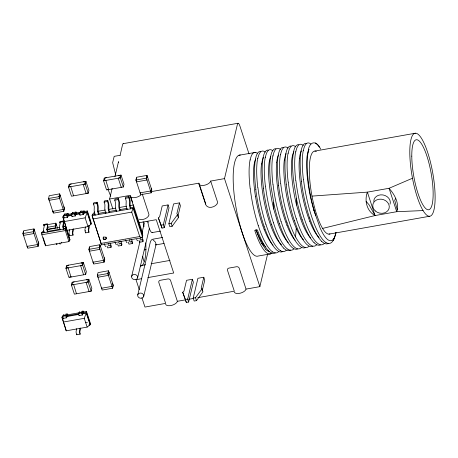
<?xml version="1.0" encoding="UTF-8"?>
<svg xmlns="http://www.w3.org/2000/svg" width="458" height="458" viewBox="0 0 458 458"><rect width="100%" height="100%" fill="white"/><g stroke="black" fill="none" stroke-linecap="round" stroke-linejoin="round"><path stroke-width="0.69" d="M423.055 210.571L396.731 211.705L375.05 215.558C366.761 211.115 364.23 200.558 367.385 192.137L389.065 188.284L412.475 178.242M62.952 226.887L65.74 226.389L69.948 239.797L68.935 241.595L45.451 245.769L45.497 244.807L43.155 237.65M83.9 211.579L87.352 210.966L87.146 212.621L85.125 217.842L87.999 226.624L67.063 230.345L62.861 216.937L63.874 215.14M83.024 312.064L86.482 311.451L86.27 313.106L84.249 318.327L87.129 327.109L66.192 330.831L61.985 317.417L62.151 316.73L63.004 319.329M284.355 159.773A46.561 10.757 78.6 0 0 285.534 189.228A46.561 11.69 78.3 0 0 294.116 223.075L296.263 228.302L295.536 236.82A51.388 13.729 79 0 0 303.093 246.513A51.388 13.98 80.1 0 0 308.984 246.295M143.68 296.475A3.074 2.588 13.4 0 0 139.885 293.086A3.074 2.588 13.4 0 0 138.602 297.379A3.074 2.588 13.4 0 0 143.68 296.475L156.098 244.366L155.331 242.024L153.087 239.9M85.325 230.569L85.365 230.924M397.258 209.833C398.786 201.766 394.172 194.118 389.065 188.284L396.72 211.699L397.258 209.833L394.722 200.272L395.723 198.32M308.12 152.033C308.721 141.568 316.197 139.272 320.652 149.09M336.035 232.366L335.8 233.523A49.075 12.16 79.9 0 1 326.159 238.171A47.329 11.725 79.9 0 1 319.993 227.655L314.171 211.018L311.927 202.161A47.248 11.708 79.9 0 1 308.371 181.946A49.052 12.154 79.9 0 1 308.12 152.033M335.834 232.75L334.695 237.192L333.086 240.65A51.388 13.98 80.1 0 1 325.89 242.459M22.9 233.557L23.564 230.775L34.012 228.914L38.816 243.582L38.151 246.364L27.698 248.225L22.9 233.557L33.348 231.696L34.012 228.914M23.381 232.624L23.639 231.542M34.613 230.752L34.539 231.061L34.092 229.681L33.577 231.845L33.949 233.534L23.501 235.389L23.123 233.706M38.214 241.75L38.592 243.433L38.077 245.597L37.625 244.223L37.55 244.532L27.102 246.387L27.177 246.078L27.623 247.452M48.565 198.503L49.229 195.721L59.677 193.866L64.481 208.527L63.817 211.31L53.363 213.17L48.565 198.503L59.013 196.648L59.677 193.866M45.451 245.769L41.85 234.759L41.667 233.099L41.827 232.406L43.813 230.878M44.174 232.653L43.859 231.674A2.198 0.544 79.9 0 1 43.579 229.097L44.14 226.704L43.848 224.472L47.197 223.876L47.615 225.159A1.534 0.378 79.9 0 1 47.844 227.248L47.3 229.584L47.523 232.057L47.208 231.078A2.198 0.544 79.9 0 1 46.934 228.502L47.489 226.109L47.197 223.876M52.836 211.029L52.767 211.338L63.215 209.478L63.29 209.169L63.736 210.543L64.252 208.379L63.88 206.695M60.279 195.698L60.204 196.007L59.752 194.633L59.237 196.797L59.614 198.48L49.166 200.335L48.937 199.11M46.762 229.389L55.824 227.781L55.223 225.949L55.887 223.166L47.523 224.649M55.824 227.781L55.447 226.097L55.962 223.933L56.408 225.307L56.483 224.998M47.689 231.364L60.25 229.132L60.09 229.824L59.769 228.845A2.198 0.544 79.9 0 1 59.494 226.269L60.05 223.876L59.758 221.643L63.107 221.048L63.53 222.33A1.534 0.378 79.9 0 1 63.754 224.42L63.21 226.756L63.439 229.229L63.118 228.25A2.198 0.544 79.9 0 1 62.843 225.674L63.399 223.281L63.107 221.048M68.482 187.07L69.147 184.288L85.927 181.305L88.915 190.442L88.251 193.224L71.471 196.207L68.482 187.07L85.262 184.087L85.927 181.305M64.263 217.682A1.534 0.378 79.9 0 1 63.651 217.206L63.399 215.231L66.748 214.636L67.206 216.004M71.242 183.916L69.593 184.505L69.078 186.669L70.652 186.389L73.572 195.829L73.641 195.52M64.172 215.466L64.463 214.252A2.198 0.544 79.9 0 1 64.796 214.109M67.257 215.964L67.813 213.657A2.198 0.544 79.9 0 1 68.568 214.241L68.723 215.895L68.196 214.773L67.612 217.086A1.534 0.378 79.9 0 1 67 216.611L66.748 214.636M61.458 242.917L61.618 242.225M72.215 216.268A1.534 0.378 79.9 0 1 71.608 215.792L71.351 213.817L71.757 215.065M72.124 214.052L72.421 212.838A2.198 0.544 79.9 0 1 72.833 212.775M75.204 214.584L75.77 212.243A2.198 0.544 79.9 0 1 76.52 212.827L76.681 214.481L76.148 213.359L75.564 215.672A1.534 0.378 79.9 0 1 74.957 215.197L74.7 213.222L68.706 214.281M73.223 228.714A2.198 0.544 79.9 0 1 73.314 230.466L72.759 232.859L73.051 235.091L69.696 235.687L69.862 234.994M83.825 181.677L83.757 181.986L85.325 181.712L84.81 183.87L83.167 184.459L86.156 193.597M65.923 268.285L66.587 265.503L83.367 262.52L86.356 271.651L85.692 274.434L68.912 277.416L65.923 268.285L82.703 265.302L83.367 262.52M80.173 214.854A1.534 0.378 79.9 0 1 79.56 214.378L79.308 212.409M80.081 212.638L80.373 211.424A2.198 0.544 79.9 0 1 80.871 211.476M68.683 265.13L67.04 265.714L66.525 267.878L68.093 267.598L71.013 277.044L71.087 276.735M83.156 213.17L83.722 210.829A2.198 0.544 79.9 0 1 84.478 211.413L84.633 213.067L84.106 211.945L83.522 214.258A1.534 0.378 79.9 0 1 82.909 213.783L82.658 211.814L76.303 212.93M63.387 318.161A1.534 0.378 79.9 0 1 62.775 317.686L62.523 315.717L65.872 315.121L66.336 316.484M63.296 315.946L63.593 314.738A2.198 0.544 79.9 0 1 64.177 314.932M71.402 285.013L72.061 282.231L88.841 279.248L91.835 288.385L91.171 291.168L74.391 294.15L71.402 285.013L88.182 282.031L88.841 279.248M66.376 316.478L66.942 314.142A2.198 0.544 79.9 0 1 67.692 314.72L67.847 316.381L67.32 315.253L66.736 317.566A1.534 0.378 79.9 0 1 66.124 317.096L65.872 315.121M89.081 225.605A2.198 0.544 79.9 0 1 89.224 227.637L88.669 230.031L88.961 232.263L85.612 232.859L85.772 232.166M74.162 281.859L72.513 282.449L71.998 284.613L73.572 284.332L76.486 293.778L76.56 293.469M95.167 215.123L94.669 213.6A3.366 0.836 79.9 0 1 94.171 210.342L94.285 207.056A1.156 0.286 79.9 0 0 94.113 205.94L93.472 203.982L93.747 202.825L97.096 202.23L97.709 204.091A3.355 0.83 79.9 0 1 98.293 207.898L98.184 210.817A1.168 0.286 79.9 0 0 98.384 212.146L98.791 213.376L98.516 214.527L98.018 213.004A3.366 0.836 79.9 0 1 97.52 209.747L97.634 206.461A1.156 0.286 79.9 0 0 97.462 205.344L96.821 203.386L97.096 202.23M94.743 211.882L92.384 214.516L92.11 215.666L101.55 244.887L141.453 237.794L142.484 236.918L142.759 235.767L142.049 231.473L133.387 205.018L129.877 205.642M81.272 262.892L81.198 263.201L82.766 262.921L82.251 265.085L80.608 265.674L83.596 274.806L83.671 274.497M87.999 226.624L90.976 224.334L91.142 223.641L90.959 221.975L87.352 210.966M103.577 180.836L104.241 178.053L121.021 175.071L124.009 184.202L123.345 186.984L106.565 189.967L103.577 180.836L120.357 177.853L121.021 175.071M88.846 249.375L89.51 246.593L99.959 244.738L104.762 259.405L104.098 262.188L93.65 264.043L88.846 249.375L99.3 247.52L99.959 244.738M89.327 248.442L89.585 247.36M106.336 177.681L104.693 178.265L104.178 180.429L105.746 180.154L108.666 189.595L108.741 189.286M98.35 214.562L98.625 213.405L105.243 212.226M106.073 212.083L105.798 213.233L105.306 211.705A3.366 0.836 79.9 0 1 104.808 208.453L104.922 205.167A1.156 0.286 79.9 0 0 104.75 204.05L104.109 202.087L104.384 200.936L107.733 200.341L108.34 202.201A3.355 0.83 79.9 0 1 108.924 206.003L108.821 208.928A1.168 0.286 79.9 0 0 109.021 210.256L109.422 211.487L109.147 212.638L108.655 211.109A3.366 0.836 79.9 0 1 108.157 207.858L108.271 204.571A1.156 0.286 79.9 0 0 108.099 203.455L107.458 201.491L107.733 200.341M79.297 315.333A1.534 0.378 79.9 0 1 78.684 314.864L78.433 312.888M86.745 279.62L86.671 279.93L88.245 279.655L87.73 281.819L86.081 282.403L89.075 291.54L90.197 291.042M79.205 313.117L79.503 311.909A2.198 0.544 79.9 0 1 79.915 311.841M82.285 313.65L82.852 311.314A2.198 0.544 79.9 0 1 83.602 311.898L83.757 313.553L83.23 312.425L82.646 314.738A1.534 0.378 79.9 0 1 82.039 314.268L81.782 312.293L67.83 314.766M105.632 213.262L105.907 212.111M80.35 328.065A2.198 0.544 79.9 0 1 80.396 329.531L79.841 331.93L80.133 334.163L76.778 334.758L76.944 334.065M112.886 209.037L109.611 199.03L112.164 188.312M114.929 176.702L118.519 161.64L118.513 162.367M100.56 246.57L100.485 246.879L100.039 245.505L99.523 247.669L99.896 249.352L89.447 251.207L89.218 249.982M118.925 175.443L118.851 175.752L120.425 175.471L119.904 177.635L118.261 178.225L121.25 187.356L121.324 187.047M116.435 211.344L115.937 209.816A3.366 0.836 79.9 0 1 115.445 206.564L115.553 203.278A1.156 0.286 79.9 0 0 115.382 202.161L114.746 200.198L115.021 199.047L118.37 198.451L118.977 200.312A3.355 0.83 79.9 0 1 119.561 204.113L119.452 207.039A1.168 0.286 79.9 0 0 119.658 208.361L120.059 209.598L119.784 210.749L119.286 209.22A3.366 0.836 79.9 0 1 118.794 205.968L118.903 202.682A1.156 0.286 79.9 0 0 118.731 201.566L118.095 199.602L118.37 198.451M97.365 275.401L98.029 272.619L108.477 270.764L113.281 285.431L112.616 288.214L102.168 290.069L97.365 275.401L107.819 273.546L108.477 270.764M97.846 274.468L97.588 275.55L97.966 277.239L108.414 275.378L108.042 273.695L108.557 271.531L109.004 272.905L109.078 272.596M104.161 257.568L104.538 259.257L104.023 261.421L103.571 260.041L103.497 260.35L93.048 262.211L93.123 261.902L93.569 263.276M86.482 311.451L90.083 322.461L90.272 324.121L90.106 324.814L87.129 327.109M107.086 246.112L107.682 247.921L111.031 247.326L111.305 246.175L110.693 244.314A3.355 0.83 79.9 0 0 109.989 242.912M127.072 209.455L126.574 207.926A3.366 0.836 79.9 0 1 126.076 204.669L126.19 201.388A1.156 0.286 79.9 0 0 126.019 200.272L125.377 198.308L125.652 197.158L129.001 196.562L129.614 198.417A3.355 0.83 79.9 0 1 130.192 202.224L130.089 205.144A1.168 0.286 79.9 0 0 130.29 206.472L130.696 207.703L130.421 208.859L129.923 207.331A3.366 0.836 79.9 0 1 129.425 204.073L129.54 200.793A1.156 0.286 79.9 0 0 129.368 199.677L128.727 197.713L129.001 196.562M135.923 180.028L136.587 177.246L147.035 175.391L151.833 190.053L151.174 192.835L140.721 194.696L135.923 180.028L146.371 178.168L147.035 175.391M136.661 178.013L136.146 180.177L136.524 181.86L146.972 180.005L146.594 178.322L147.11 176.158L147.562 177.532L147.636 177.223M117.603 243.914A1.156 0.286 79.9 0 1 117.672 244.08L118.313 246.032L121.662 245.436L121.937 244.286L121.33 242.425A3.355 0.83 79.9 0 0 120.723 241.137M112.679 283.599L113.057 285.282L112.542 287.447L112.09 286.073L112.015 286.382L101.567 288.237L101.642 287.927L101.939 288.843M128.24 242.024A1.156 0.286 79.9 0 1 128.309 242.19L128.95 244.143L132.299 243.547L132.574 242.397L131.967 240.536A3.355 0.83 79.9 0 0 131.36 239.248M151.237 188.221L151.609 189.904L151.094 192.068L150.648 190.694L150.573 191.003L140.119 192.858L140.194 192.549L140.646 193.929M131.681 276.226L139.948 241.532M141.928 233.208L144.407 222.8M138.94 240.301L139.587 242.253L142.936 241.658L143.211 240.507L142.598 238.647A3.355 0.83 79.9 0 0 141.705 237.118M137.595 277.886A3.074 2.588 13.4 0 0 133.799 274.497A3.074 2.588 13.4 0 0 132.517 278.79A3.074 2.588 13.4 0 0 137.595 277.886L149.348 228.559M137.766 294.82L150.493 241.389L151.592 239.774L152.915 239.196L162.533 237.484M164.296 227.672L163.34 224.746L168.063 204.909L162.201 205.951L159.619 216.789L158.388 217.928L161.995 228.084L164.296 227.672L169.025 207.835L168.063 204.909M179.456 202.883L176.868 213.726L177.647 214.504L178.603 217.436L172.128 226.281L169.821 226.693L168.865 223.762L173.593 203.924L179.456 202.883L180.412 205.808L177.99 215.976M188.633 302.034L187.677 299.108L192.4 279.271L186.543 280.313L183.956 291.151L182.725 292.29L186.332 302.446L188.633 302.034L193.362 282.197L192.4 279.271M203.793 277.245L201.211 288.088L201.984 288.866L202.946 291.798L196.465 300.643L194.163 301.055L193.202 298.124L197.93 278.287L203.793 277.245L204.749 280.176L202.167 291.013M234.319 291.981A6.143 2.948 -18.1 0 0 240.181 293.206A6.143 2.948 -18.1 0 0 246.038 289.101L259.858 286.645L224.5 178.614L237.467 124.175A6.143 1.523 79.9 0 1 239.918 126.064L249.026 153.905M259.858 286.645L267.575 254.253M57.073 244.377L57.038 244.492A2.198 0.544 79.9 0 1 56.282 243.908L56.214 243.713M60.422 243.782L60.387 243.896A2.198 0.544 79.9 0 1 59.632 243.312L59.563 243.118M68.935 241.595L65.334 230.586L66.112 228.09L65.74 226.389M141.453 237.794L139.73 236.54L131.732 212.1L133.415 207.222L133.387 205.018M156.098 244.366L155.623 244.938L164.021 243.45M333.086 240.65L334.094 238.687L333.779 239.242M168.865 223.762L171.166 223.355L177.647 214.504M193.202 298.124L195.509 297.717L201.984 288.866M148.306 216.353C146.228 218.97 142.421 220.218 139.221 219.21M216.972 204.148C214.573 207.342 207.909 209.197 205.797 204.846L198.961 183.95M105.878 246.404L105.815 246.456A3.366 0.836 79.9 0 1 104.836 245.207L104.338 243.696M116.515 244.515L116.452 244.566A3.366 0.836 79.9 0 1 115.473 243.318L114.975 241.807M127.147 242.626L127.084 242.671A3.366 0.836 79.9 0 1 126.11 241.429L125.612 239.918M137.784 240.736L137.721 240.782A3.366 0.836 79.9 0 1 136.742 239.54L136.661 239.305M120.208 155.314L114.185 156.344L112.657 162.682L115.656 174.687M120.122 155.262L122.578 144.591A6.143 1.523 79.9 0 1 123.614 143.806M322.569 228.428L375.05 215.558L367.39 192.131L311.99 196.104M123.185 143.663L238.08 123.242M314.881 151.077L415.366 133.221M86.23 193.287L87.799 193.007M107.166 189.566L108.214 189.377M109.611 199.03L130.29 195.354A6.149 2.948 -18.1 0 0 133.891 197.701A6.149 2.948 -18.1 0 0 140.846 195.028M151.157 191.65L198.961 183.154A6.143 2.948 -18.1 0 0 204.05 185.341A6.143 2.948 -18.1 0 0 210.68 181.07L224.5 178.614M93.472 203.982L96.821 203.386M104.109 202.087L107.458 201.491M114.746 200.198L118.095 199.602M125.377 198.308L128.727 197.713M64.641 214.058L67.99 213.462M72.599 212.644L75.948 212.048M80.551 211.23L82.228 210.932M63.233 215.924L66.582 215.329M71.185 214.51L74.534 213.915M79.142 213.096L82.492 212.501M68.889 215.203L71.517 214.733M76.841 213.789L79.635 213.296M84.518 212.426L87.312 211.928L91.142 223.641M64.114 216.714L62.861 216.937L65.631 225.393M67.36 216.136L72.003 215.312M75.335 214.722L80.167 213.863M83.293 213.308L87.146 212.621L90.976 224.334M97.554 211.384L105.283 210.01M108.798 209.386L115.822 208.138M119.338 207.514L126.362 206.266M64.109 217.911L67.458 217.315M72.066 216.497L75.415 215.901M80.018 215.083L83.367 214.487M92.384 214.516L95.27 214.001M109.256 211.516L116.71 210.193M120.059 209.598L127.347 208.298M130.696 207.703L133.415 207.222L142.759 235.767M43.682 225.164L47.031 224.569M59.592 222.336L62.941 221.741M64.189 221.563L85.125 217.842M92.957 218.993L131.732 212.1M47.558 227.311L55.223 225.949M63.954 226.252L65.626 225.954M46.899 229.739L59.46 227.506M41.827 232.406L44.34 231.96M63.599 228.536L66.112 228.09L69.948 239.797M41.667 233.099L65.946 228.782L69.782 240.49M41.85 234.759L65.334 230.586M138.797 222.788L156.247 219.691L173.696 273.008L147.877 277.6M158.388 217.928L161.033 225.153L163.34 224.746M152.09 232.595L160.46 231.107M100.955 243.433L139.73 236.54M144.144 249.936L146.096 249.587M69.513 277.016L70.561 276.827M140.703 265.617L145.592 264.747M151.174 263.756L170.015 260.407M329.044 234.124L429.535 216.268A42.136 10.442 79.9 0 0 427.99 153.407A42.136 10.442 79.9 0 0 409.83 154.564A42.136 10.442 79.9 0 0 429.535 216.268M270.735 253.812L258.175 256.045A51.359 12.727 79.9 0 1 236.03 207.606A51.359 12.727 79.9 0 1 240.358 155.027M141.596 278.716L136.015 279.706L139.289 289.714M65.442 314.24L67.12 313.942M81.352 311.411L83.03 311.114M62.357 316.409L65.706 315.814M78.266 313.581L81.616 312.986M68.013 315.688L78.478 313.827M83.923 312.86L86.436 312.413L90.272 324.121M63.244 317.194L61.985 317.417L65.66 328.644M66.507 316.615L79.016 314.394M82.417 313.787L86.27 313.106L90.106 324.814L88.846 325.037M63.238 318.396L66.587 317.8M79.148 315.568L82.497 314.972M182.725 292.29L185.376 299.515L187.677 299.108M165.647 304.186A6.149 2.948 -18.1 0 0 171.515 305.412A6.149 2.948 -18.1 0 0 177.372 301.301L185.811 299.801M188.622 299.303L193.539 298.427M197.759 297.677L234.319 291.185L227.477 270.289A2.193 1.849 13.4 0 1 228.971 268.085L236.505 266.745A2.193 1.849 13.4 0 1 239.202 268.205L246.038 289.101M63.319 322.048L84.249 318.327M85.686 322.718L87.364 322.421M239.042 155.233L255.404 152.399M147.001 221.311L148.18 222.193M255.97 229.773L259.234 238.544L261.501 243.255L265.846 246.879M315.333 142.948L317.405 144.608L319.369 147.115M177.83 216.651L178.603 217.436M366.097 201.365L369.085 204.823L375.056 215.552M265.594 249.215L261.501 243.255M83.11 213.165L82.658 211.814M75.164 214.59L74.7 213.222M82.234 313.65L81.782 312.293M108.105 189.629L110.733 196.242M140.011 238.71L140.091 238.944A3.366 0.836 79.9 0 0 141.07 240.187L141.957 239.276A1.156 0.286 79.9 0 1 142.295 239.706L142.936 241.658M129.379 240.605L129.459 240.834A3.366 0.836 79.9 0 0 130.433 242.082L131.32 241.166A1.156 0.286 79.9 0 1 131.658 241.595L132.299 243.547M118.742 242.494L118.822 242.723A3.366 0.836 79.9 0 0 119.801 243.971L120.689 243.055A1.156 0.286 79.9 0 1 121.021 243.484L121.662 245.436M108.105 244.383L108.191 244.618A3.366 0.836 79.9 0 0 109.164 245.86L110.052 244.95A1.156 0.286 79.9 0 1 110.389 245.374L111.031 247.326M210.68 181.07L217.521 201.967A2.193 1.849 13.4 0 1 216.995 203.736M199.178 183.824L205.797 204.05M171.166 223.355L172.128 226.281M195.509 297.717L196.465 300.643M146.371 178.168L151.174 192.835M161.033 225.153L161.995 228.084M185.376 299.515L186.332 302.446M142.238 193.946L148.856 214.167A2.193 1.849 13.4 0 1 148.329 215.941M177.372 301.301L170.536 280.405A2.193 1.849 13.4 0 0 167.84 278.951L160.306 280.29A2.193 1.849 13.4 0 0 158.811 282.489L165.647 303.385L144.963 307.06L141.906 297.723M130.513 196.03L132.499 202.098M130.295 196.156L133.381 205.59M142.484 236.918L133.141 208.373L92.11 215.666L101.55 244.887M120.357 177.853L123.345 186.984M85.262 184.087L88.251 193.224M99.3 247.52L104.098 262.188M107.819 273.546L112.616 288.214M88.961 232.263L88.537 230.987A1.534 0.378 79.9 0 1 88.314 228.897L88.737 225.611M85.612 232.859L85.188 231.582A1.534 0.378 79.9 0 1 84.965 229.492L85.509 226.973M73.051 235.091L72.627 233.809A1.534 0.378 79.9 0 1 72.404 231.725L72.948 229.2M82.703 265.302L85.692 274.434M88.182 282.031L91.171 291.168M59.013 196.648L63.817 211.31M69.696 235.687L69.278 234.404A1.534 0.378 79.9 0 1 69.055 232.321L69.593 229.693M52.991 211.487L53.288 212.403M55.887 223.166L57.542 228.233M80.133 334.163L79.709 332.88A1.534 0.378 79.9 0 1 79.486 330.79L80.024 328.168M43.848 224.472L44.266 225.754M76.778 334.758L76.36 333.476A1.534 0.378 79.9 0 1 76.137 331.386L76.663 328.655M33.348 231.696L38.151 246.364M313.736 209.232L315.745 215.827M293.899 151.787A46.561 10.282 79.7 0 0 292.147 157.151A46.567 10.763 78.6 0 0 292.714 185.015A46.561 11.69 78.3 0 0 296.555 205.052L300.614 218.724A46.561 12.521 78.9 0 0 310.53 237.965M270.798 156.39A46.561 10.282 79.7 0 0 269.356 161.187A46.561 10.763 78.6 0 0 269.911 189.045A46.561 11.69 78.3 0 0 273.752 209.083L277.811 222.76A46.561 12.515 78.9 0 0 288.202 242.511M65.82 329.13L66.192 330.831M296.555 205.052L296.481 198.285L293.893 182.914A51.388 11.96 78.7 0 1 293.498 152.354M273.752 209.083L273.684 202.339L271.09 186.967A51.388 11.954 78.7 0 1 270.701 156.407M60.175 222.926A1.534 0.378 79.9 0 1 60.233 223.098M373.785 201.48A8.341 7.019 13.4 0 1 382.997 194.953A8.341 7.019 13.4 0 1 390.084 204.171M329.972 233.895A42.136 10.442 79.9 0 1 311.325 192.326A42.136 10.442 79.9 0 1 316.375 151.375M143.142 221.718A40.602 10.059 79.9 0 1 144.012 226.596M145.776 242.826A40.602 10.059 79.9 0 1 140.474 266.069M257.785 158.703A51.388 11.479 79.7 0 1 265.239 152.125M255.478 159.035A51.388 11.479 79.7 0 1 260.608 151.455M255.896 189.669A51.388 11.954 78.7 0 1 255.501 159.109M257.774 187.414A51.388 12.154 78.6 0 1 257.711 158.485M250.16 159.979A51.388 11.479 79.7 0 1 257.161 153.161M250.177 188.765A51.388 12.148 78.6 0 1 250.108 159.836M303.379 150.596A51.388 11.479 79.7 0 1 310.839 144.024M301.078 150.928A51.388 11.479 79.7 0 1 306.202 143.348M301.484 181.563A51.388 11.96 78.7 0 1 301.095 150.991M303.373 179.313A51.388 12.148 78.6 0 1 303.305 150.379M295.776 151.947A51.388 11.479 79.7 0 1 303.242 145.375M293.475 152.279A51.388 11.479 79.7 0 1 298.605 144.699M295.776 180.664A51.388 12.148 78.6 0 1 295.708 151.73M288.179 153.298A51.388 11.479 79.7 0 1 295.639 146.726M285.878 153.63A51.388 11.479 79.7 0 1 291.002 146.05M286.29 184.265A51.388 11.96 78.7 0 1 285.901 153.705M288.174 182.015A51.388 12.148 78.6 0 1 288.105 153.081M280.582 154.644A51.388 11.479 79.7 0 1 288.042 148.077M278.275 154.981A51.388 11.479 79.7 0 1 283.405 147.402M278.687 185.616A51.388 11.96 78.7 0 1 278.298 155.05M280.577 183.366A51.388 12.148 78.6 0 1 280.508 154.432M272.979 155.995A51.388 11.479 79.7 0 1 280.439 149.428M270.678 156.327A51.388 11.479 79.7 0 1 275.808 148.753M272.974 184.717A51.388 12.148 78.6 0 1 272.905 155.783M265.382 157.352A51.388 11.479 79.7 0 1 272.842 150.774M263.075 157.678A51.388 11.479 79.7 0 1 268.205 150.104M263.493 188.318A51.388 11.954 78.7 0 1 263.104 157.758M265.377 186.062A51.388 12.154 78.6 0 1 265.308 157.134M328.512 243.358A51.388 13.98 80.1 0 1 321.699 241.337M325.896 242.5A51.388 13.729 79 0 1 311.451 216.021A51.388 12.956 78.5 0 1 303.505 179.444M321.705 241.372A51.388 13.751 79.1 0 1 309.66 217.939M309.614 218.117A51.388 13.059 78.5 0 1 301.37 181.471M324.178 243.593A51.388 13.98 80.1 0 1 318.287 243.811A51.388 13.729 79 0 1 303.854 217.373A51.388 12.956 78.5 0 1 295.908 180.796M320.411 244.956A51.388 13.98 80.1 0 1 314.102 242.688M314.108 242.723A51.388 13.751 79.1 0 1 302.057 219.29M302.022 219.428A51.388 13.059 78.5 0 1 296.372 198.314M316.581 244.944A51.388 13.98 80.1 0 1 310.69 245.162A51.388 13.729 79 0 1 296.252 218.724M312.808 246.29A51.388 13.98 80.1 0 1 306.511 244.12A51.388 13.751 79.1 0 1 294.46 220.641M294.414 220.819A51.388 13.059 78.5 0 1 286.17 184.168M296.234 218.781A51.388 12.956 78.5 0 1 288.305 182.147M305.211 247.652A51.388 13.98 80.1 0 1 298.902 245.391A51.388 13.751 79.1 0 1 286.863 221.993M295.53 236.992A51.388 13.723 79 0 1 288.626 220.155A51.388 12.956 78.5 0 1 280.708 183.492M286.811 222.17A51.388 13.059 78.5 0 1 278.567 185.519M301.381 247.646A51.388 13.98 80.1 0 1 295.49 247.864A51.388 13.729 79 0 1 281.057 221.42M297.608 249.003A51.388 13.98 80.1 0 1 291.305 246.742A51.388 13.751 79.1 0 1 279.26 223.344M279.225 223.47A51.388 13.059 78.5 0 1 273.581 202.367M281.035 221.483A51.388 12.956 78.5 0 1 273.105 184.843M293.784 248.997A51.388 13.98 80.1 0 1 287.893 249.215M290.509 250.085A51.388 13.98 80.1 0 1 283.708 248.167M287.899 249.249A51.388 13.729 79 0 1 273.455 222.777M283.708 248.121A51.388 13.751 79.1 0 1 271.663 224.695M271.611 224.872A51.388 13.059 78.5 0 1 263.367 188.221M273.437 222.834A51.388 12.956 78.5 0 1 265.508 186.194M286.187 250.349A51.388 13.98 80.1 0 1 280.29 250.566M282.912 251.459A51.388 13.98 80.1 0 1 276.105 249.444A51.388 13.751 79.1 0 1 264.06 226.046M280.296 250.6A51.388 13.729 79 0 1 265.858 224.128M264.014 226.223A51.388 13.059 78.5 0 1 255.77 189.572M265.84 224.185A51.388 12.956 78.5 0 1 257.911 187.545M272.699 251.946A51.388 13.723 79 0 1 258.26 225.468M268.502 250.738A51.388 13.729 79 0 1 257.39 229.91L254.74 230.397A51.359 12.727 79.9 0 0 272.092 252.919M258.238 225.536A51.388 12.956 78.5 0 1 250.308 188.896M278.584 251.7A51.388 13.98 80.1 0 1 272.693 251.917M275.315 252.81A51.388 13.98 80.1 0 1 268.508 250.789M264.426 245.511A46.567 12.532 78.9 0 1 256.074 229.733M303.373 239.78A46.561 12.532 78.9 0 1 296.269 228.279M255.616 159.224A46.561 10.288 79.8 0 0 253.875 166.22A46.561 10.706 78.7 0 0 255.438 196.19M264.22 229.578A46.561 11.593 78.3 0 1 255.478 196.201M273.054 245.162A46.561 12.44 78.8 0 1 264.237 229.527M299.469 158.142A46.561 10.288 79.8 0 1 301.204 151.134M261.627 164.01A46.561 10.305 80 0 1 263.482 157.443M299.492 158.193A46.561 10.706 78.7 0 0 301.043 188.135A46.561 11.599 78.3 0 0 309.831 221.523M261.558 163.809A46.561 10.763 78.6 0 0 262.732 193.259A46.561 11.69 78.3 0 0 271.313 227.105A46.561 12.532 78.9 0 0 281.51 244.704M319.06 237.462A46.561 12.446 78.8 0 1 309.843 221.472M307.215 155.932A46.561 10.305 79.9 0 1 309.07 149.354M308.331 185.204A46.561 10.763 78.6 0 1 307.152 155.731M314.171 211.018A46.567 11.69 78.3 0 1 308.32 185.192M276.672 162.178A46.561 10.288 79.8 0 1 278.183 155.686M276.689 162.218A46.561 10.706 78.7 0 0 278.241 192.165A46.561 11.599 78.3 0 0 287.023 225.559M295.061 240.255A46.561 12.446 78.8 0 1 287.04 225.502M284.424 159.974A46.561 10.305 80 0 1 286.038 153.871M269.602 251.511A49.126 12.171 79.9 0 1 265.594 249.226M144.012 261.444A6.916 1.712 79.9 0 1 142.747 256.532M152.399 232.487A9.658 2.393 79.9 0 1 147.785 221.294M106.256 237.622A1.551 1.305 13.4 0 1 104.401 239.139A1.551 1.305 13.4 0 1 103.668 236.895M105.844 237.009A1.551 1.305 13.4 0 1 106.096 237.296M140.669 238.017A1.168 0.286 79.9 0 1 140.377 237.776M130.038 239.906A1.168 0.286 79.9 0 1 129.774 239.74M119.401 241.801A1.168 0.286 79.9 0 1 119.143 241.629M108.764 243.69A1.168 0.286 79.9 0 1 108.472 243.45M375.274 210.938A8.341 7.019 13.4 0 0 389.054 208.487A8.341 7.019 13.4 0 0 378.755 199.282A8.341 7.019 13.4 0 0 375.274 210.938M411.782 156.144A35.552 8.811 79.9 0 0 427.961 209.764A35.552 8.811 79.9 0 0 427.617 158.325A35.552 8.811 79.9 0 0 411.782 156.144M103.594 239.225A1.551 1.305 13.4 0 0 106.159 238.767A1.551 1.305 13.4 0 0 104.241 237.055A1.551 1.305 13.4 0 0 103.594 239.225"/></g></svg>
